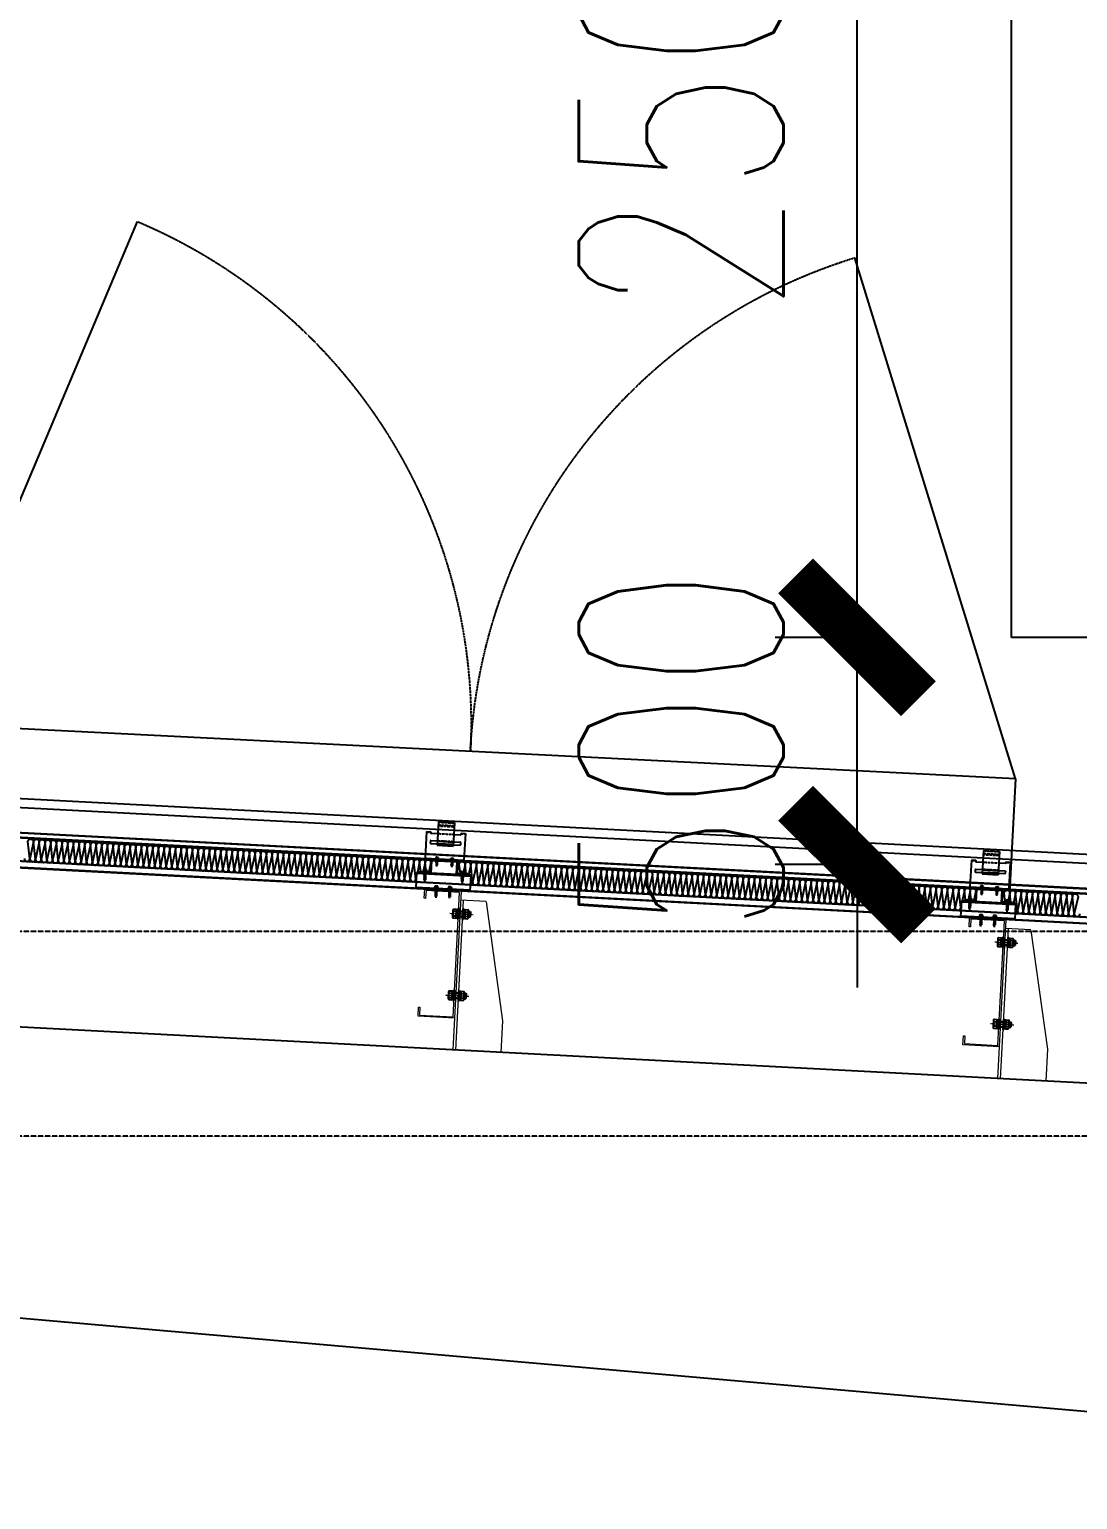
# Model space of a CAD drawing. Extents: x -599358 to 2865263, y -1062760 to 486533.
# Drawn here: x 1917132 to 1919437, y -661910 to -658675 of the extents above; entities that cross this region are included whole.
import ezdxf

# ---------------------------------------------------------------- set-up
doc = ezdxf.new("R2010")
doc.units = 0
for name, pattern in [('__DASH', [0.35, 0.25, -0.1]), ('CENTER', [2, 1.25, -0.25, 0.25, -0.25]), ('CENTER2', [28.575, 19.05, -3.175, 3.175, -3.175]), ('CONTINUOUS0', [0]), ('CONTINUOUS1', [0]), ('DASH', [0.35, 0.25, -0.1]), ('DOTE', [2.42, 2, -0.2, 0.02, -0.2])]:
    doc.linetypes.add(name, pattern=pattern)
for name, color, linetype in [('003_THICK', 7, 'CONTINUOUS1'), ('004_THIN', 6, 'CONTINUOUS0'), ('A-AXIS-DOTE', 14, 'DOTE'), ('A-LIN-V', 9, 'Continuous'), ('BWM', 8, 'Continuous'), ('DIM', 173, 'Continuous'), ('PJ', 151, 'Continuous'), ('SEAMLOK75 - SHEET', 6, 'Continuous'), ('ZX', 1, 'CENTER2')]:
    doc.layers.add(name, color=color, linetype=linetype)
for name, color, linetype, lineweight in [('C18', 4, 'CENTER', 13), ('S-dim', 81, 'Continuous', 0), ('粗', 7, 'Continuous', 50), ('紧固件', 4, 'Continuous', 13)]:
    doc.layers.add(name, color=color, linetype=linetype, lineweight=lineweight)
doc.styles.add('DHTEXT-1', font='romans.shx', dxfattribs={"width": 0.7, "bigfont": 'chinese.shx'})
doc.dimstyles.new('ZN180', dxfattribs={"dimscale": 180, "dimtxt": 2.5, "dimasz": 1.5, "dimexe": 1, "dimexo": 2, "dimgap": 0.9, "dimtad": 1, "dimdec": 0, "dimdsep": 46, "dimtxsty": 'DHTEXT-1', "dimblk": 'ARCHTICK', "dimcen": 2.5, "dimclrd": 173, "dimclre": 173, "dimclrt": 7, "dimazin": 2, "dimtfac": 1, "dimtdec": 0, "dimtix": 1, "dimtmove": 2, "dimatfit": 3, "dimfxl": 0, "dimarcsym": 0})

# ---------------------------------------------------------------- blocks, each defined once
blk = doc.blocks.new('w432424324')
at = {"layer": 'A-LIN-V', "color": 2}
for p, q in [((-751204.7, 584057.5), (-759779.7, 584507.5)), ((-751204.7, 583257.5), (-759779.7, 584007.5))]:
    blk.add_line(p, q, dxfattribs=at)
blk = doc.blocks.new('1231534634654')
at = {"layer": 'A-LIN-V'}
blk.add_line((-1777491.8, 580830.9), (-1777504.3, 580581.2), dxfattribs=at)
for points in [[(-1777491.8, 580830.9), (-1777025.2, 581936.5)], [(-1775094.8, 580710.3), (-1775448, 581857.1)], [(-1777491.8, 580830.9), (-1772697.8, 580589.7)]]:
    blk.add_lwpolyline(points, dxfattribs=at)
at = {"layer": 'A-LIN-V', "linetype": 'DASH'}
for centre, start, end in [((-1777491.8, 580830.9), 357.1196, 67.1196), ((-1775094.8, 580710.3), 107.1196, 177.1196)]:
    blk.add_arc(centre, 1200, start, end, dxfattribs=at)
blk = doc.blocks.new('42432')
at = {"layer": 'A-LIN-V', "xscale": -1, "rotation": 354.2392448943365}
blk.add_blockref('1231534634654', (-3515469.6, 181213.9), dxfattribs=at)
blk = doc.blocks.new('_ArchTick')
at = {"color": 0, "linetype": 'ByBlock', "const_width": 0.4}
blk.add_lwpolyline([(-0.5, -0.5), (0.5, 0.5)], dxfattribs=at)
blk = doc.blocks.new('*D1331')
at = {"layer": 'Defpoints', "color": 0, "ltscale": 1800, "transparency": 16777216}
for p in [(1918952.4, -660012.8), (1919292.4, -660012.8), (1919292.4, -660512.8)]:
    blk.add_point(p, dxfattribs=at)
at = {"layer": 'DIM', "color": 173, "linetype": 'ByBlock', "lineweight": -2, "ltscale": 1800, "transparency": 16777216}
for p, q in [((1918952.4, -660012.8), (1918952.4, -659742.8)), ((1918932.4, -660012.8), (1918772.4, -660012.8)), ((1918952.4, -660512.8), (1918952.4, -660012.8)), ((1918932.4, -660512.8), (1918772.4, -660512.8)), ((1918952.4, -660512.8), (1918952.4, -660782.8))]:
    blk.add_line(p, q, dxfattribs=at)
at = {"layer": 'DIM', "color": 173, "lineweight": -2, "ltscale": 1800, "transparency": 16777216, "xscale": 270, "yscale": 270, "zscale": 270}
for p, rotation in [((1918952.4, -660012.8), 270), ((1918952.4, -660512.8), 90)]:
    blk.add_blockref('_ArchTick', p, dxfattribs=dict(at, rotation=rotation))
at = {"layer": 'DIM', "color": 7, "ltscale": 1800, "transparency": 16777216, "insert": (1918565.4, -660262.8), "char_height": 450, "attachment_point": 5, "rotation": 90, "style": 'DHTEXT-1'}
blk.add_mtext('500', dxfattribs=at)
blk = doc.blocks.new('*D1332')
at = {"layer": 'Defpoints', "color": 0, "ltscale": 1800, "transparency": 16777216}
for p in [(1918952.4, -657512.8), (1919292.4, -657512.8), (1919292.4, -660012.8)]:
    blk.add_point(p, dxfattribs=at)
at = {"layer": 'DIM', "color": 173, "linetype": 'ByBlock', "lineweight": -2, "ltscale": 1800, "transparency": 16777216}
for p, q in [((1918932.4, -657512.8), (1918772.4, -657512.8)), ((1918952.4, -660012.8), (1918952.4, -657512.8)), ((1918932.4, -660012.8), (1918772.4, -660012.8))]:
    blk.add_line(p, q, dxfattribs=at)
at = {"layer": 'DIM', "color": 173, "lineweight": -2, "ltscale": 1800, "transparency": 16777216, "xscale": 270, "yscale": 270, "zscale": 270}
for p, rotation in [((1918952.4, -657512.8), 90), ((1918952.4, -660012.8), 270)]:
    blk.add_blockref('_ArchTick', p, dxfattribs=dict(at, rotation=rotation))
at = {"layer": 'DIM', "color": 7, "ltscale": 1800, "transparency": 16777216, "insert": (1918565.4, -658762.8), "char_height": 450, "attachment_point": 5, "rotation": 90, "style": 'DHTEXT-1'}
blk.add_mtext('2500', dxfattribs=at)
blk = doc.blocks.new('34t65')
at = {"color": 2, "ltscale": 50}
for p, q in [((1430037, 238183.4), (1430157, 238183.4)), ((1430037, 238148.4), (1430037, 238183.4)), ((1430037, 238180.9), (1430157, 238180.9)), ((1430157, 238183.4), (1430157, 238148.4)), ((1430157, 238150.9), (1430037, 238150.9)), ((1430157, 238148.4), (1430037, 238148.4))]:
    blk.add_line(p, q, dxfattribs=at)
blk = doc.blocks.new('*U1726')
at = {"layer": 'PJ'}
for p, q in [((-4.4, 0.5), (-4.4, 0)), ((4.4, 0), (-4.4, 0)), ((-4.1, 0.8), (-3.1, 1)), ((4.1, 0.8), (-4.1, 0.8)), ((-3.1, 3.9), (-3.1, 1)), ((3.1, 1), (-3.1, 1)), ((2.3, 4.2), (-2.3, 4.2)), ((-2, 0.8), (-1.5, 1)), ((-1.5, 3.9), (-1.5, 1)), ((-1.5, 0), (-1.5, -1.6)), ((1.5, 3.9), (1.5, 1)), ((2.2, 0.8), (1.5, 1)), ((1.5, 0), (1.5, -1.1)), ((3.1, 3.9), (3.1, 1)), ((4.1, 0.8), (3.1, 1)), ((4.4, 0.5), (4.4, 0)), ((-2.1, -1.9), (2.1, -1.4)), ((-2.1, -1.9), (-1.5, -1.6)), ((-2.1, -1.9), (-1.5, -2.2)), ((-2.1, -3.3), (2.1, -2.8)), ((-2.1, -3.3), (-1.5, -3)), ((-2.1, -3.3), (-1.5, -3.6)), ((-2.1, -4.7), (2.1, -4.2)), ((-2.1, -4.7), (-1.5, -4.4)), ((-2.1, -4.7), (-1.5, -5)), ((-2.1, -6.1), (2.1, -5.6)), ((-2.1, -6.1), (-1.5, -5.8)), ((-2.1, -6.1), (-1.5, -6.4)), ((-2.1, -7.5), (2.1, -7)), ((-2.1, -7.5), (-1.5, -7.2)), ((-2.1, -7.5), (-1.5, -7.8)), ((-2.1, -8.9), (2.1, -8.4)), ((-2.1, -8.9), (-1.5, -8.6)), ((-2.1, -8.9), (-1.5, -9.2)), ((-2.1, -10.3), (2.1, -9.8)), ((-2.1, -10.3), (-1.5, -10)), ((-2.1, -10.3), (-1.5, -10.6)), ((-2.1, -11.7), (2.1, -11.2)), ((-2.1, -11.7), (-1.5, -11.4)), ((-2.1, -11.7), (-1.5, -12)), ((-2.1, -13.1), (-1.5, -12.8)), ((-2.1, -13.1), (-1.1, -13)), ((-2.1, -13.1), (-1.5, -13.4)), ((-1.5, -1.6), (1.5, -1.1)), ((-1.5, -2.2), (1.5, -1.7)), ((-1.5, -2.2), (-1.5, -3)), ((-1.5, -3), (1.5, -2.5)), ((-1.5, -3.6), (1.5, -3.1)), ((-1.5, -3.6), (-1.5, -4.4)), ((-1.5, -4.4), (1.5, -3.9)), ((-1.5, -5), (1.5, -4.5)), ((-1.5, -5), (-1.5, -5.8)), ((-1.5, -5.8), (1.5, -5.3)), ((-1.5, -6.4), (1.5, -5.9)), ((-1.5, -6.4), (-1.5, -7.2)), ((-1.5, -7.2), (1.5, -6.7)), ((-1.5, -7.8), (1.5, -7.3)), ((-1.5, -7.8), (-1.5, -8.6)), ((-1.5, -8.6), (1.5, -8.1)), ((-1.5, -9.2), (1.5, -8.7)), ((-1.5, -9.2), (-1.5, -10)), ((-1.5, -10), (1.5, -9.5)), ((-1.5, -10.6), (1.5, -10.1)), ((-1.5, -10.6), (-1.5, -11.4)), ((-1.5, -11.4), (1.5, -10.9)), ((-1.5, -12), (1.5, -11.5)), ((-1.5, -12), (-1.5, -12.8)), ((-1.5, -12.8), (-1, -12.7)), ((-1.5, -13.4), (-1.5, -17.2)), ((-1.5, -13.4), (-1.3, -13.4)), ((0, -18.6), (-1.5, -17.2)), ((0, -18.6), (1.5, -17.2)), ((0.6, -12.4), (1.5, -12.3)), ((0.7, -12.8), (2.1, -12.6)), ((0.7, -13), (1.5, -12.9)), ((0.7, -13.8), (1.5, -13.7)), ((0.7, -14.2), (2.1, -14)), ((0.7, -14.4), (1.5, -14.3)), ((1.5, -0.3), (1.5, -1.1)), ((2.1, -1.4), (1.5, -1.1)), ((2.1, -1.4), (1.5, -1.7)), ((1.5, -1.7), (1.5, -2.5)), ((2.1, -2.8), (1.5, -2.5)), ((2.1, -2.8), (1.5, -3.1)), ((1.5, -3.1), (1.5, -3.9)), ((2.1, -4.2), (1.5, -3.9)), ((2.1, -4.2), (1.5, -4.5)), ((1.5, -4.5), (1.5, -5.3)), ((2.1, -5.6), (1.5, -5.3)), ((2.1, -5.6), (1.5, -5.9)), ((1.5, -5.9), (1.5, -6.7)), ((2.1, -7), (1.5, -6.7)), ((2.1, -7), (1.5, -7.3)), ((1.5, -7.3), (1.5, -8.1)), ((2.1, -8.4), (1.5, -8.1)), ((2.1, -8.4), (1.5, -8.7)), ((1.5, -8.7), (1.5, -9.5)), ((2.1, -9.8), (1.5, -9.5)), ((2.1, -9.8), (1.5, -10.1)), ((1.5, -10.1), (1.5, -10.9)), ((2.1, -11.2), (1.5, -10.9)), ((2.1, -11.2), (1.5, -11.5)), ((1.5, -11.5), (1.5, -12.3)), ((2.1, -12.6), (1.5, -12.3)), ((2.1, -12.6), (1.5, -12.9)), ((1.5, -12.9), (1.5, -13.7)), ((2.1, -14), (1.5, -13.7)), ((2.1, -14), (1.5, -14.3)), ((1.5, -14.3), (1.5, -17.2))]:
    blk.add_line(p, q, dxfattribs=at)
blk.add_lwpolyline([(0, -18.6), (0.7, -14.4), (0.7, -12.7, 0.417657), (0.4, -12.4, 0.097062), (-1, -12.7), (-1.5, -13.8)], format="xyb", dxfattribs=at)
for centre, radius, start, end in [((-4.1, 0.5), 0.3, 90, 180), ((-2.3, 3.3), 0.951, 35.4009, 144.5991), ((0, 1), 3.2, 61.0594, 118.9406), ((2.3, 3.3), 0.951, 35.4009, 144.5991), ((4.1, 0.5), 0.3, 0, 90)]:
    blk.add_arc(centre, radius, start, end, dxfattribs=at)
at = {"layer": 'ZX', "ltscale": 0.2}
blk.add_line((0, 4.9), (0, -21), dxfattribs=at)
blk = doc.blocks.new('A$C2F3B4A73')
at = {"layer": '粗', "lineweight": -2}
for p, q in [((25.2, 101.1), (60.4, 101.1)), ((25.2, 101.1), (25.2, 49.6)), ((60.4, 101.1), (60.4, 49.6)), ((0, 78.7), (9.6, 78.7)), ((0, 78.7), (0, 19.8)), ((9.6, 78.7), (9.6, 76.3)), ((10.4, 75.5), (25.2, 75.5)), ((60.4, 75.5), (75.2, 75.5)), ((76, 78.7), (85.6, 78.7)), ((76, 78.7), (76, 76.3)), ((85.6, 78.7), (85.6, 19.8)), ((9.6, 58.4), (9.6, 53.6)), ((10.4, 59.2), (25.2, 59.2)), ((10.4, 52.8), (25.2, 52.8)), ((25.2, 58.4), (60.4, 58.4)), ((25.2, 53.6), (60.4, 53.6)), ((25.2, 49.6), (60.4, 49.6)), ((60.4, 59.2), (75.2, 59.2)), ((60.4, 52.8), (75.2, 52.8)), ((76, 58.4), (76, 53.6)), ((0, 19.8), (85.6, 19.8)), ((0, 18.8), (0, 19.8)), ((0, 18.8), (85.6, 18.8)), ((14.4, 19.8), (14.4, 18.8)), ((71.2, 19.8), (71.2, 18.8)), ((85.6, 19.8), (85.6, 18.8))]:
    blk.add_line(p, q, dxfattribs=at)
at = {"layer": '粗', "linetype": 'DASH', "lineweight": -2}
for p, q in [((25.2, 100.6), (60.4, 100.6)), ((0, 77.7), (9.6, 77.7)), ((25.2, 94.7), (60.4, 94.7)), ((25.2, 92.3), (60.4, 92.3)), ((25.2, 75.5), (60.4, 75.5)), ((76, 77.7), (85.6, 77.7)), ((25.2, 60), (60.4, 60)), ((25.2, 59.2), (60.4, 59.2)), ((25.2, 52.8), (60.4, 52.8)), ((25.2, 52), (60.4, 52)), ((16, 19.8), (16, 18.8)), ((21.6, 19.8), (21.6, 18.8)), ((29.6, 19.8), (29.6, 18.8)), ((35.2, 19.8), (35.2, 18.8)), ((50.4, 19.8), (50.4, 18.8)), ((56, 19.8), (56, 18.8)), ((64, 19.8), (64, 18.8)), ((69.6, 19.8), (69.6, 18.8))]:
    blk.add_line(p, q, dxfattribs=at)
at = {"layer": '粗', "lineweight": -2}
for centre, start, end in [((10.4, 76.3), 180, 270), ((75.2, 76.3), 270, 0), ((10.4, 58.4), 90, 180), ((10.4, 53.6), 180, 270), ((75.2, 58.4), 0, 90), ((75.2, 53.6), 270, 0)]:
    blk.add_arc(centre, 0.8, start, end, dxfattribs=at)
at = {"layer": '紧固件', "color": 2, "yscale": 0.8, "zscale": 0.8}
for p, xscale in [((26.1, 19.8), 0.8), ((59.5, 19.8), -0.8)]:
    blk.add_blockref('*U1726', p, dxfattribs=dict(at, xscale=xscale))
blk = doc.blocks.new('A$C51791418')
blk.add_blockref('A$C2F3B4A73', (-42.8, -15.8))
blk = doc.blocks.new('*U1756')
at = {"layer": '003_THICK', "color": 2}
for points in [[(-11, 13.1, 0.611769), (-11, 6.5, 0.611769)], [(-11, 6.5, 0.305859), (-11, -6.5, 0.305859)], [(31.2, 6.5, 0.61177), (31.2, 13.1, 0.61177)], [(31.2, -6.5, 0.305858), (31.2, 6.5, 0.305858)], [(-11, -6.5, 0.611769), (-11, -13.1, 0.611769)], [(31.2, -13.1, 0.61177), (31.2, -6.5, 0.61177)]]:
    blk.add_lwpolyline(points, format="xyb", dxfattribs=at)
for points in [[(-13, 9.8), (-13, -9.8)], [(-11, 13.1), (-3, 13.1)], [(-11, 6.5), (-3, 6.5)], [(-3.6, 8), (-3.6, -8)], [(-3, 13.1), (-3, -13.1)], [(-3, 12.1), (1.1, 12.1)], [(-3, 0), (1.1, 4.1)], [(-3, -4.1), (1.1, 0)], [(1.1, 15), (4.1, 15)], [(1.1, 15), (1.1, -15)], [(4.1, 15), (4.1, -15)], [(4.1, 8), (16.1, 8)], [(16.1, 15), (16.1, -15)], [(16.1, 15), (19.1, 15)], [(19.1, 15), (19.1, -15)], [(19.1, 12.1), (23.2, 12.1)], [(19.1, 0), (23.2, 4.1)], [(23.2, 13.1), (23.2, -13.1)], [(23.2, 13.1), (31.2, 13.1)], [(23.2, 6.5), (31.2, 6.5)], [(33.2, 9.8), (33.2, -9.8)], [(33.2, 8), (37.5, 8)], [(37.5, 8), (37.5, -8)], [(37.5, 8), (39, 6.5)], [(39, 6.5), (39, -6.5)], [(-11, -6.5), (-3, -6.5)], [(-11, -13.1), (-3, -13.1)], [(-3, -12.1), (1.1, -12.1)], [(1.1, -15), (4.1, -15)], [(4.1, -8), (16.1, -8)], [(16.1, -15), (19.1, -15)], [(19.1, -4.1), (23.2, 0)], [(19.1, -12.1), (23.2, -12.1)], [(23.2, -6.5), (31.2, -6.5)], [(23.2, -13.1), (31.2, -13.1)], [(33.2, -8), (37.5, -8)], [(37.5, -8), (39, -6.5)]]:
    blk.add_lwpolyline(points, dxfattribs=at)
at = {"layer": '004_THIN', "color": 2}
for points in [[(-3.6, 6.5), (16.1, 6.5)], [(33.2, 6.5), (39, 6.5)], [(-3.6, -6.5), (16.1, -6.5)], [(33.2, -6.5), (39, -6.5)]]:
    blk.add_lwpolyline(points, dxfattribs=at)
at = {"layer": 'C18', "color": 1, "ltscale": 0.6}
blk.add_lwpolyline([(-21, 0), (47, 0)], dxfattribs=at)
blk = doc.blocks.new('*U1755')
at = {"layer": '003_THICK', "color": 2}
for points in [[(-11, 13.1, 0.611769), (-11, 6.5, 0.611769)], [(-11, 6.5, 0.305859), (-11, -6.5, 0.305859)], [(31.2, 6.5, 0.61177), (31.2, 13.1, 0.61177)], [(31.2, -6.5, 0.305858), (31.2, 6.5, 0.305858)], [(-11, -6.5, 0.611769), (-11, -13.1, 0.611769)], [(31.2, -13.1, 0.61177), (31.2, -6.5, 0.61177)]]:
    blk.add_lwpolyline(points, format="xyb", dxfattribs=at)
for points in [[(-13, 9.8), (-13, -9.8)], [(-11, 13.1), (-3, 13.1)], [(-11, 6.5), (-3, 6.5)], [(-3.6, 8), (-3.6, -8)], [(-3, 13.1), (-3, -13.1)], [(-3, 12.1), (1.1, 12.1)], [(-3, 0), (1.1, 4.1)], [(-3, -4.1), (1.1, 0)], [(1.1, 15), (4.1, 15)], [(1.1, 15), (1.1, -15)], [(4.1, 15), (4.1, -15)], [(4.1, 8), (16.1, 8)], [(16.1, 15), (16.1, -15)], [(16.1, 15), (19.1, 15)], [(19.1, 15), (19.1, -15)], [(19.1, 12.1), (23.2, 12.1)], [(19.1, 0), (23.2, 4.1)], [(23.2, 13.1), (23.2, -13.1)], [(23.2, 13.1), (31.2, 13.1)], [(23.2, 6.5), (31.2, 6.5)], [(33.2, 9.8), (33.2, -9.8)], [(33.2, 8), (37.5, 8)], [(37.5, 8), (37.5, -8)], [(37.5, 8), (39, 6.5)], [(39, 6.5), (39, -6.5)], [(-11, -6.5), (-3, -6.5)], [(-11, -13.1), (-3, -13.1)], [(-3, -12.1), (1.1, -12.1)], [(1.1, -15), (4.1, -15)], [(4.1, -8), (16.1, -8)], [(16.1, -15), (19.1, -15)], [(19.1, -4.1), (23.2, 0)], [(19.1, -12.1), (23.2, -12.1)], [(23.2, -6.5), (31.2, -6.5)], [(23.2, -13.1), (31.2, -13.1)], [(33.2, -8), (37.5, -8)], [(37.5, -8), (39, -6.5)]]:
    blk.add_lwpolyline(points, dxfattribs=at)
at = {"layer": '004_THIN', "color": 2}
for points in [[(-3.6, 6.5), (16.1, 6.5)], [(33.2, 6.5), (39, 6.5)], [(-3.6, -6.5), (16.1, -6.5)], [(33.2, -6.5), (39, -6.5)]]:
    blk.add_lwpolyline(points, dxfattribs=at)
at = {"layer": 'C18', "color": 1, "ltscale": 0.6}
blk.add_lwpolyline([(-21, 0), (47, 0)], dxfattribs=at)
blk = doc.blocks.new('1112')
at = {"color": 2}
blk.add_lwpolyline([(1432456, 238570.9), (1432478.5, 238570.9), (1432478.5, 238598.4), (1432538.5, 238598.4), (1432538.5, 238570.9), (1432561, 238570.9), (1432561, 238568.4), (1432536, 238568.4), (1432536, 238595.9), (1432481, 238595.9), (1432481, 238568.4), (1432456, 238568.4)], close=True, dxfattribs=at)
at = {"layer": 'S-dim', "ltscale": 10}
for p, q in [((1432412.5, 238511.6), (1432362.5, 238252.3)), ((1432412.5, 238512.7), (1432468.5, 238512.7)), ((1432462.5, 238511.6), (1432462.5, 238182.3)), ((1432362.5, 238252.3), (1432362.5, 238182.3)), ((1432468.5, 238252.3), (1432468.5, 238182.3)), ((1432362.5, 238182.3), (1432468.5, 238182.3))]:
    blk.add_line(p, q, dxfattribs=at)
at = {"layer": 'S-dim', "color": 6, "ltscale": 10}
blk.add_lwpolyline([(1432548.5, 238512.3), (1432548.5, 238532.3), (1432468.5, 238532.3), (1432468.5, 238252.3), (1432548.5, 238252.3), (1432548.5, 238272.3), (1432545.5, 238272.3), (1432545.5, 238255.3), (1432471.5, 238255.3), (1432471.5, 238529.3), (1432545.5, 238529.3), (1432545.5, 238512.3)], close=True, dxfattribs=at)
blk.add_blockref('34t65', (2411.5, 385))
at = {"xscale": -0.7500000000000001, "yscale": 0.7500000000000001, "zscale": 0.7500000000000001, "rotation": 359.9999999722328}
for name, p in [('*U1756', (1432474.6, 238482.3)), ('*U1755', (1432474.6, 238302.3))]:
    blk.add_blockref(name, p, dxfattribs=at)
at = {"layer": 'SEAMLOK75 - SHEET', "xscale": -1}
blk.add_blockref('A$C51791418', (1432508.5, 238596.4), dxfattribs=at)
at = {"layer": '紧固件', "xscale": -1.023999999801318, "yscale": 1.023999999801318, "zscale": 1.023999999801318}
for p in [(1432467.3, 238570.9), (1432549.8, 238570.9, 0), (1432493.5, 238535.9), (1432523.5, 238535.9)]:
    blk.add_blockref('*U1726', p, dxfattribs=at)

msp = doc.modelspace()

# ---------------------------------------------------------------- linework, layer by layer
at = {"color": 1, "ltscale": 50}
for p, q in [((1913095.3, -660241.7), (1921509.1, -660683.3)), ((1913095.3, -660243.2), (1921509.1, -660684.8))]:
    msp.add_line(p, q, dxfattribs=at)
at = {"color": 4, "ltscale": 50}
for p, q in [((1921503.8, -660735.6), (1913095.1, -660294.4, 0)), ((1921503.8, -660736.4), (1913095.1, -660295.2, 0)), ((1921503.8, -660749.9), (1913095.1, -660308.6, 0)), ((1921503.8, -660750.7), (1913095.1, -660309.4, 0))]:
    msp.add_line(p, q, dxfattribs=at)
at = {"color": 2, "ltscale": 50}
msp.add_line((1921503.8, -660749.6), (1913095.1, -660308.3, 0), dxfattribs=at)
at = {"layer": 'A-AXIS-DOTE', "linetype": '__DASH', "ltscale": 2}
for p, q in [((1930835.3, -660659.9), (1839476.3, -660659.9)), ((1930835.3, -661109.9), (1839476.3, -661109.9))]:
    msp.add_line(p, q, dxfattribs=at)
at = {"layer": 'A-LIN-V'}
msp.add_lwpolyline([(1919292.4, -660012.8), (1919292.4, -657512.8), (1922292.4, -657512.8), (1922292.4, -660012.8)], close=True, dxfattribs=at)
at = {"layer": 'BWM', "elevation": 0}
for points in [[(1917120.9, -660499.4, 1), (1917133.4, -660500), (1917129.1, -660462.3, -1), (1917141.6, -660462.9), (1917133.4, -660500, 1), (1917145.9, -660500.7), (1917141.6, -660462.9, -1), (1917154.1, -660463.6), (1917145.9, -660500.7, 1), (1917158.4, -660501.3), (1917154.1, -660463.6, -1), (1917166.6, -660464.2), (1917158.4, -660501.3, 1), (1917170.9, -660502), (1917166.6, -660464.2, -1), (1917179.1, -660464.9), (1917170.9, -660502, 1), (1917183.4, -660502.7), (1917179.1, -660464.9, -1), (1917191.6, -660465.6), (1917183.4, -660502.7, 1), (1917195.8, -660503.3), (1917191.6, -660465.6, -1), (1917204, -660466.2), (1917195.8, -660503.3, 1), (1917208.3, -660504), (1917204, -660466.2, -1), (1917216.5, -660466.9), (1917208.3, -660504, 1), (1917220.8, -660504.6), (1917216.5, -660466.9, -1), (1917229, -660467.5), (1917220.8, -660504.6, 1), (1917233.3, -660505.3), (1917229, -660467.5, -1), (1917241.5, -660468.2), (1917233.3, -660505.3, 1), (1917245.8, -660505.9), (1917241.5, -660468.2, -1), (1917254, -660468.8), (1917245.8, -660505.9, 1), (1917258.2, -660506.6), (1917254, -660468.8, -1), (1917266.5, -660469.5), (1917258.2, -660506.6, 1), (1917270.7, -660507.2), (1917266.5, -660469.5, -1), (1917278.9, -660470.1), (1917270.7, -660507.2, 1), (1917283.2, -660507.9), (1917278.9, -660470.1, -1), (1917291.4, -660470.8), (1917283.2, -660507.9, 1), (1917295.7, -660508.6), (1917291.4, -660470.8, -1), (1917303.9, -660471.5), (1917295.7, -660508.6, 1), (1917308.2, -660509.2), (1917303.9, -660471.5, -1), (1917316.4, -660472.1), (1917308.2, -660509.2, 1), (1917320.7, -660509.9), (1917316.4, -660472.1, -1), (1917328.9, -660472.8), (1917320.7, -660509.9, 1), (1917333.1, -660510.5), (1917328.9, -660472.8, -1), (1917341.4, -660473.4), (1917333.1, -660510.5, 1), (1917345.6, -660511.2), (1917341.4, -660473.4, -1), (1917353.8, -660474.1), (1917345.6, -660511.2, 1), (1917358.1, -660511.8), (1917353.8, -660474.1, -1), (1917366.3, -660474.7), (1917358.1, -660511.8, 1), (1917370.6, -660512.5), (1917366.3, -660474.7, -1), (1917378.8, -660475.4), (1917370.6, -660512.5, 1), (1917383.1, -660513.1), (1917378.8, -660475.4, -1), (1917391.3, -660476), (1917383.1, -660513.1, 1), (1917395.6, -660513.8), (1917391.3, -660476, -1), (1917403.8, -660476.7), (1917395.6, -660513.8, 1), (1917408, -660514.5), (1917403.8, -660476.7, -1), (1917416.2, -660477.3), (1917408, -660514.5, 1), (1917420.5, -660515.1), (1917416.2, -660477.3, -1), (1917428.7, -660478), (1917420.5, -660515.1, 1), (1917433, -660515.8), (1917428.7, -660478, -1), (1917441.2, -660478.7), (1917433, -660515.8, 1), (1917445.5, -660516.4), (1917441.2, -660478.7, -1), (1917453.7, -660479.3), (1917445.5, -660516.4, 1), (1917458, -660517.1), (1917453.7, -660479.3, -1), (1917466.2, -660480), (1917458, -660517.1, 1), (1917470.5, -660517.7), (1917466.2, -660480, -1), (1917478.7, -660480.6), (1917470.5, -660517.7, 1), (1917482.9, -660518.4), (1917478.7, -660480.6, -1), (1917491.1, -660481.3), (1917482.9, -660518.4, 1), (1917495.4, -660519), (1917491.1, -660481.3, -1), (1917503.6, -660481.9), (1917495.4, -660519, 1), (1917507.9, -660519.7), (1917503.6, -660481.9, -1), (1917516.1, -660482.6), (1917507.9, -660519.7, 1), (1917520.4, -660520.3), (1917516.1, -660482.6, -1), (1917528.6, -660483.2), (1917520.4, -660520.3, 1), (1917532.9, -660521), (1917528.6, -660483.2, -1), (1917541.1, -660483.9), (1917532.9, -660521, 1), (1917545.4, -660521.7), (1917541.1, -660483.9, -1), (1917553.6, -660484.6), (1917545.4, -660521.7, 1), (1917557.8, -660522.3), (1917553.6, -660484.6, -1), (1917566, -660485.2), (1917557.8, -660522.3, 1), (1917570.3, -660523), (1917566, -660485.2, -1), (1917578.5, -660485.9), (1917570.3, -660523, 1), (1917582.8, -660523.6), (1917578.5, -660485.9, -1), (1917591, -660486.5), (1917582.8, -660523.6, 1), (1917595.3, -660524.3), (1917591, -660486.5, -1), (1917603.5, -660487.2), (1917595.3, -660524.3, 1), (1917607.8, -660524.9), (1917603.5, -660487.2, -1), (1917616, -660487.8), (1917607.8, -660524.9, 1), (1917620.2, -660525.6), (1917616, -660487.8, -1), (1917628.5, -660488.5), (1917620.2, -660525.6, 1), (1917632.7, -660526.2), (1917628.5, -660488.5, -1), (1917640.9, -660489.1), (1917632.7, -660526.2, 1), (1917645.2, -660526.9), (1917640.9, -660489.1, -1), (1917653.4, -660489.8), (1917645.2, -660526.9, 1), (1917657.7, -660527.6), (1917653.4, -660489.8, -1), (1917665.9, -660490.4), (1917657.7, -660527.6, 1), (1917670.2, -660528.2), (1917665.9, -660490.4, -1), (1917678.4, -660491.1), (1917670.2, -660528.2, 1), (1917682.7, -660528.9), (1917678.4, -660491.1, -1), (1917690.9, -660491.8), (1917682.7, -660528.9, 1), (1917695.1, -660529.5), (1917690.9, -660491.8, -1), (1917703.4, -660492.4), (1917695.1, -660529.5, 1), (1917707.6, -660530.2), (1917703.4, -660492.4, -1), (1917715.8, -660493.1), (1917707.6, -660530.2, 1), (1917720.1, -660530.8), (1917715.8, -660493.1, -1), (1917728.3, -660493.7), (1917720.1, -660530.8, 1), (1917732.6, -660531.5), (1917728.3, -660493.7, -1), (1917740.8, -660494.4), (1917732.6, -660531.5, 1), (1917745.1, -660532.1), (1917740.8, -660494.4, -1), (1917753.3, -660495), (1917745.1, -660532.1, 1), (1917757.6, -660532.8), (1917753.3, -660495, -1), (1917765.8, -660495.7), (1917757.6, -660532.8, 1), (1917770, -660533.4), (1917765.8, -660495.7, -1), (1917778.3, -660496.3), (1917770, -660533.4, 1), (1917782.5, -660534.1), (1917778.3, -660496.3, -1), (1917790.7, -660497), (1917782.5, -660534.1, 1), (1917795, -660534.8), (1917790.7, -660497, -1), (1917803.2, -660497.7), (1917795, -660534.8, 1), (1917807.5, -660535.4), (1917803.2, -660497.7, -1), (1917815.7, -660498.3), (1917807.5, -660535.4, 1), (1917820, -660536.1), (1917815.7, -660498.3, -1), (1917828.2, -660499), (1917820, -660536.1, 1), (1917832.5, -660536.7), (1917828.2, -660499, -1), (1917840.7, -660499.6), (1917832.5, -660536.7, 1), (1917844.9, -660537.4), (1917840.7, -660499.6, -1), (1917853.1, -660500.3), (1917844.9, -660537.4, 1), (1917857.4, -660538), (1917853.1, -660500.3, -1), (1917865.6, -660500.9), (1917857.4, -660538, 1), (1917869.9, -660538.7), (1917865.6, -660500.9, -1), (1917878.1, -660501.6), (1917869.9, -660538.7, 1), (1917882.4, -660539.3), (1917878.1, -660501.6, -1), (1917890.6, -660502.2), (1917882.4, -660539.3, 1), (1917894.9, -660540), (1917890.6, -660502.2, -1), (1917903.1, -660502.9), (1917894.9, -660540, 1), (1917907.4, -660540.7), (1917903.1, -660502.9, -1), (1917915.6, -660503.5), (1917907.4, -660540.7, 1), (1917919.8, -660541.3), (1917915.6, -660503.5, -1), (1917928, -660504.2), (1917919.8, -660541.3, 1), (1917932.3, -660542), (1917928, -660504.2, -1), (1917940.5, -660504.9), (1917932.3, -660542, 1), (1917944.8, -660542.6), (1917940.5, -660504.9, -1), (1917953, -660505.5), (1917944.8, -660542.6, 1), (1917957.3, -660543.3), (1917953, -660505.5, -1), (1917965.5, -660506.2), (1917957.3, -660543.3, 1), (1917969.8, -660543.9), (1917965.5, -660506.2, -1), (1917978, -660506.8), (1917969.8, -660543.9, 1), (1917982.3, -660544.6), (1917978, -660506.8, -1), (1917990.5, -660507.5), (1917985.5, -660529.9)], [(1917992.8, -660527.8), (1917990.5, -660507.5, -1), (1918002.9, -660508.1), (1917998.5, -660528.1)], [(1918005.2, -660528.4), (1918002.9, -660508.1, -1), (1918015.4, -660508.8), (1918011, -660528.7)], [(1918080.1, -660532.3), (1918077.8, -660512.1, -1), (1918090.3, -660512.7), (1918085.9, -660532.6)], [(1918092.6, -660533), (1918090.3, -660512.7, -1), (1918102.8, -660513.4), (1918097.8, -660535.8)], [(1918100.5, -660557, 0.414214), (1918107.1, -660551.1), (1918102.8, -660513.4, -1), (1918115.3, -660514), (1918107.1, -660551.1, 1), (1918119.6, -660551.8), (1918115.3, -660514, -1), (1918127.8, -660514.7), (1918119.6, -660551.8, 1), (1918132, -660552.4), (1918127.8, -660514.7, -1), (1918140.3, -660515.3), (1918132, -660552.4, 1), (1918144.5, -660553.1), (1918140.3, -660515.3, -1), (1918152.7, -660516), (1918144.5, -660553.1, 1), (1918157, -660553.8), (1918152.7, -660516, -1), (1918165.2, -660516.7), (1918157, -660553.8, 1), (1918169.5, -660554.4), (1918165.2, -660516.7, -1), (1918177.7, -660517.3), (1918169.5, -660554.4, 1), (1918182, -660555.1), (1918177.7, -660517.3, -1), (1918190.2, -660518), (1918182, -660555.1, 1), (1918194.5, -660555.7), (1918190.2, -660518, -1), (1918202.7, -660518.6), (1918194.5, -660555.7, 1), (1918206.9, -660556.4), (1918202.7, -660518.6, -1), (1918215.2, -660519.3), (1918206.9, -660556.4, 1), (1918219.4, -660557), (1918215.2, -660519.3, -1), (1918227.6, -660519.9), (1918219.4, -660557, 1), (1918231.9, -660557.7), (1918227.6, -660519.9, -1), (1918240.1, -660520.6), (1918231.9, -660557.7, 1), (1918244.4, -660558.3), (1918240.1, -660520.6, -1), (1918252.6, -660521.2), (1918244.4, -660558.3, 1), (1918256.9, -660559), (1918252.6, -660521.2, -1), (1918265.1, -660521.9), (1918256.9, -660559, 1), (1918269.4, -660559.7), (1918265.1, -660521.9, -1), (1918277.6, -660522.5), (1918269.4, -660559.7, 1), (1918281.8, -660560.3), (1918277.6, -660522.5, -1), (1918290, -660523.2), (1918281.8, -660560.3, 1), (1918294.3, -660561), (1918290, -660523.2, -1), (1918302.5, -660523.9), (1918294.3, -660561, 1), (1918306.8, -660561.6), (1918302.5, -660523.9, -1), (1918315, -660524.5), (1918306.8, -660561.6, 1), (1918319.3, -660562.3), (1918315, -660524.5, -1), (1918327.5, -660525.2), (1918319.3, -660562.3, 1), (1918331.8, -660562.9), (1918327.5, -660525.2, -1), (1918340, -660525.8), (1918331.8, -660562.9, 1), (1918344.3, -660563.6), (1918340, -660525.8, -1), (1918352.5, -660526.5), (1918344.3, -660563.6, 1), (1918356.7, -660564.2), (1918352.5, -660526.5, -1), (1918364.9, -660527.1), (1918356.7, -660564.2, 1), (1918369.2, -660564.9), (1918364.9, -660527.1, -1), (1918377.4, -660527.8), (1918369.2, -660564.9, 1), (1918381.7, -660565.5), (1918377.4, -660527.8, -1), (1918389.9, -660528.4), (1918381.7, -660565.5, 1), (1918394.2, -660566.2), (1918389.9, -660528.4, -1), (1918402.4, -660529.1), (1918394.2, -660566.2, 1), (1918406.7, -660566.9), (1918402.4, -660529.1, -1), (1918414.9, -660529.8), (1918406.7, -660566.9, 1), (1918419.1, -660567.5), (1918414.9, -660529.8, -1), (1918427.4, -660530.4), (1918419.1, -660567.5, 1), (1918431.6, -660568.2), (1918427.4, -660530.4, -1), (1918439.8, -660531.1), (1918431.6, -660568.2, 1), (1918444.1, -660568.8), (1918439.8, -660531.1, -1), (1918452.3, -660531.7), (1918444.1, -660568.8, 1), (1918456.6, -660569.5), (1918452.3, -660531.7, -1), (1918464.8, -660532.4), (1918456.6, -660569.5, 1), (1918469.1, -660570.1), (1918464.8, -660532.4, -1), (1918477.3, -660533), (1918469.1, -660570.1, 1), (1918481.6, -660570.8), (1918477.3, -660533, -1), (1918489.8, -660533.7), (1918481.6, -660570.8, 1), (1918494, -660571.4), (1918489.8, -660533.7, -1), (1918502.3, -660534.3), (1918494, -660571.4, 1), (1918506.5, -660572.1), (1918502.3, -660534.3, -1), (1918514.7, -660535), (1918506.5, -660572.1, 1), (1918519, -660572.8), (1918514.7, -660535, -1), (1918527.2, -660535.6), (1918519, -660572.8, 1), (1918531.5, -660573.4), (1918527.2, -660535.6, -1), (1918539.7, -660536.3), (1918531.5, -660573.4, 1), (1918544, -660574.1), (1918539.7, -660536.3, -1), (1918552.2, -660537), (1918544, -660574.1, 1), (1918556.5, -660574.7), (1918552.2, -660537, -1), (1918564.7, -660537.6), (1918556.5, -660574.7, 1), (1918568.9, -660575.4), (1918564.7, -660537.6, -1), (1918577.2, -660538.3), (1918568.9, -660575.4, 1), (1918581.4, -660576), (1918577.2, -660538.3, -1), (1918589.6, -660538.9), (1918581.4, -660576, 1), (1918593.9, -660576.7), (1918589.6, -660538.9, -1), (1918602.1, -660539.6), (1918593.9, -660576.7, 1), (1918606.4, -660577.3), (1918602.1, -660539.6, -1), (1918614.6, -660540.2), (1918606.4, -660577.3, 1), (1918618.9, -660578), (1918614.6, -660540.2, -1), (1918627.1, -660540.9), (1918618.9, -660578, 1), (1918631.4, -660578.6), (1918627.1, -660540.9, -1), (1918639.6, -660541.5), (1918631.4, -660578.6, 1), (1918643.8, -660579.3), (1918639.6, -660541.5, -1), (1918652, -660542.2), (1918643.8, -660579.3, 1), (1918656.3, -660580), (1918652, -660542.2, -1), (1918664.5, -660542.9), (1918656.3, -660580, 1), (1918668.8, -660580.6), (1918664.5, -660542.9, -1), (1918677, -660543.5), (1918668.8, -660580.6, 1), (1918681.3, -660581.3), (1918677, -660543.5, -1), (1918689.5, -660544.2), (1918681.3, -660581.3, 1), (1918693.8, -660581.9), (1918689.5, -660544.2, -1), (1918702, -660544.8), (1918693.8, -660581.9, 1), (1918706.3, -660582.6), (1918702, -660544.8, -1), (1918714.5, -660545.5), (1918706.3, -660582.6, 1), (1918718.7, -660583.2), (1918714.5, -660545.5, -1), (1918726.9, -660546.1), (1918718.7, -660583.2, 1), (1918731.2, -660583.9), (1918726.9, -660546.1, -1), (1918739.4, -660546.8), (1918731.2, -660583.9, 1), (1918743.7, -660584.5), (1918739.4, -660546.8, -1), (1918751.9, -660547.4), (1918743.7, -660584.5, 1), (1918756.2, -660585.2), (1918751.9, -660547.4, -1), (1918764.4, -660548.1), (1918756.2, -660585.2, 1), (1918768.7, -660585.9), (1918764.4, -660548.1, -1), (1918776.9, -660548.7), (1918768.7, -660585.9, 1), (1918781.2, -660586.5), (1918776.9, -660548.7, -1), (1918789.4, -660549.4), (1918781.2, -660586.5, 1), (1918793.6, -660587.2), (1918789.4, -660549.4, -1), (1918801.8, -660550.1), (1918793.6, -660587.2, 1), (1918806.1, -660587.8), (1918801.8, -660550.1, -1), (1918814.3, -660550.7), (1918806.1, -660587.8, 1), (1918818.6, -660588.5), (1918814.3, -660550.7, -1), (1918826.8, -660551.4), (1918818.6, -660588.5, 1), (1918831.1, -660589.1), (1918826.8, -660551.4, -1), (1918839.3, -660552), (1918831.1, -660589.1, 1), (1918843.6, -660589.8), (1918839.3, -660552, -1), (1918851.8, -660552.7), (1918843.6, -660589.8, 1), (1918856, -660590.4), (1918851.8, -660552.7, -1), (1918864.3, -660553.3), (1918856, -660590.4, 1), (1918868.5, -660591.1), (1918864.3, -660553.3, -1), (1918876.7, -660554), (1918868.5, -660591.1, 1), (1918881, -660591.7), (1918876.7, -660554, -1), (1918889.2, -660554.6), (1918881, -660591.7, 1), (1918893.5, -660592.4), (1918889.2, -660554.6, -1), (1918901.7, -660555.3), (1918893.5, -660592.4, 1), (1918906, -660593.1), (1918901.7, -660555.3, -1), (1918914.2, -660556), (1918906, -660593.1, 1), (1918918.5, -660593.7), (1918914.2, -660556, -1), (1918926.7, -660556.6), (1918918.5, -660593.7, 1), (1918930.9, -660594.4), (1918926.7, -660556.6, -1), (1918939.2, -660557.3), (1918930.9, -660594.4, 1), (1918943.4, -660595), (1918939.2, -660557.3, -1), (1918951.6, -660557.9), (1918943.4, -660595, 1), (1918955.9, -660595.7), (1918951.6, -660557.9, -1), (1918964.1, -660558.6), (1918955.9, -660595.7, 1), (1918968.4, -660596.3), (1918964.1, -660558.6, -1), (1918976.6, -660559.2), (1918968.4, -660596.3, 1), (1918980.9, -660597), (1918976.6, -660559.2, -1), (1918989.1, -660559.9), (1918980.9, -660597, 1), (1918993.4, -660597.6), (1918989.1, -660559.9, -1), (1919001.6, -660560.5), (1918993.4, -660597.6, 1), (1919005.8, -660598.3), (1919001.6, -660560.5, -1), (1919014.1, -660561.2), (1919005.8, -660598.3, 1), (1919018.3, -660599), (1919014.1, -660561.2, -1), (1919026.5, -660561.9), (1919018.3, -660599, 1), (1919030.8, -660599.6), (1919026.5, -660561.9, -1), (1919039, -660562.5), (1919030.8, -660599.6, 1), (1919043.3, -660600.3), (1919039, -660562.5, -1), (1919051.5, -660563.2), (1919043.3, -660600.3, 1), (1919055.8, -660600.9), (1919051.5, -660563.2, -1), (1919064, -660563.8), (1919055.8, -660600.9, 1), (1919068.3, -660601.6), (1919064, -660563.8, -1), (1919076.5, -660564.5), (1919068.3, -660601.6, 1), (1919080.7, -660602.2), (1919076.5, -660564.5, -1), (1919088.9, -660565.1), (1919080.7, -660602.2, 1), (1919093.2, -660602.9), (1919088.9, -660565.1, -1), (1919101.4, -660565.8), (1919093.2, -660602.9, 1), (1919105.7, -660603.5), (1919101.4, -660565.8, -1), (1919113.9, -660566.4), (1919105.7, -660603.5, 1), (1919118.2, -660604.2), (1919113.9, -660566.4, -1), (1919126.4, -660567.1), (1919118.2, -660604.2, 1), (1919130.7, -660604.9), (1919126.4, -660567.1, -1), (1919138.9, -660567.7), (1919130.7, -660604.9, 1), (1919143.2, -660605.5), (1919138.9, -660567.7, -1), (1919151.4, -660568.4), (1919143.2, -660605.5, 1), (1919155.6, -660606.2), (1919151.4, -660568.4, -1), (1919163.8, -660569.1), (1919155.6, -660606.2, 1), (1919168.1, -660606.8), (1919163.8, -660569.1, -1), (1919176.3, -660569.7), (1919168.1, -660606.8, 1), (1919180.6, -660607.5), (1919176.3, -660569.7, -1), (1919188.8, -660570.4), (1919183.9, -660592.8)], [(1919191.1, -660590.6), (1919188.8, -660570.4, -1), (1919201.3, -660571), (1919196.9, -660591)], [(1919203.6, -660591.3), (1919201.3, -660571, -1), (1919213.8, -660571.7), (1919209.4, -660591.6)], [(1919278.5, -660595.2), (1919276.2, -660575, -1), (1919288.7, -660575.6), (1919284.3, -660595.5)], [(1919291, -660595.9), (1919288.7, -660575.6, -1), (1919301.2, -660576.3), (1919296.2, -660598.7)], [(1919298.9, -660619.9, 0.414214), (1919305.4, -660614), (1919301.2, -660576.3, -1), (1919313.6, -660576.9), (1919305.4, -660614, 1), (1919317.9, -660614.7), (1919313.6, -660576.9, -1), (1919326.1, -660577.6), (1919317.9, -660614.7, 1), (1919330.4, -660615.3), (1919326.1, -660577.6, -1), (1919338.6, -660578.2), (1919330.4, -660615.3, 1), (1919342.9, -660616), (1919338.6, -660578.2, -1), (1919351.1, -660578.9), (1919342.9, -660616, 1), (1919355.4, -660616.6), (1919351.1, -660578.9, -1), (1919363.6, -660579.5), (1919355.4, -660616.6, 1), (1919367.8, -660617.3), (1919363.6, -660579.5, -1), (1919376.1, -660580.2), (1919367.8, -660617.3, 1), (1919380.3, -660618), (1919376.1, -660580.2, -1), (1919388.5, -660580.8), (1919380.3, -660618, 1), (1919392.8, -660618.6), (1919388.5, -660580.8, -1), (1919401, -660581.5), (1919392.8, -660618.6, 1), (1919405.3, -660619.3), (1919401, -660581.5, -1), (1919413.5, -660582.2), (1919405.3, -660619.3, 1), (1919417.8, -660619.9), (1919413.5, -660582.2, -1), (1919426, -660582.8), (1919417.8, -660619.9, 1), (1919430.3, -660620.6), (1919426, -660582.8, -1), (1919438.5, -660583.5), (1919430.3, -660620.6, 1), (1919442.7, -660621.2)]]:
    msp.add_lwpolyline(points, format="xyb", dxfattribs=at)
at = {"layer": 'SEAMLOK75 - SHEET'}
for p, q in [((1921762.3, -660611.7, 0), (1913113.9, -660157.9, 0)), ((1921761.2, -660631.7, 0), (1913119.5, -660178.2, 0)), ((1913110, -660232.8, 0), (1921758.3, -660686.6, 0)), ((1913112.7, -660231.9, 0), (1921758.4, -660685.6, 0))]:
    msp.add_line(p, q, dxfattribs=at)

# ---------------------------------------------------------------- block references
at = {"xscale": -1, "rotation": 356.9959800213042}
for p in [(3336081.2, -973845.6, 0), (3337279.5, -973908.5, 0)]:
    msp.add_blockref('1112', p, dxfattribs=at)
at = {"layer": 'A-LIN-V'}
for name, p in [('w432424324', (2672874.9, -1245167.3)), ('42432', (3607954.5, -1241020.3))]:
    msp.add_blockref(name, p, dxfattribs=at)

# ---------------------------------------------------------------- dimensions: what is measured, and where the dimension line sits
at = {"layer": 'DIM', "ltscale": 1800}
for p1, p2, picture, middle in [((1919292.4, -660012.8), (1919292.4, -657512.8), '*D1332', (1918565.4, -658762.8)), ((1919292.4, -660512.8), (1919292.4, -660012.8), '*D1331', (1918565.4, -660262.8))]:
    dim = msp.add_aligned_dim(p1=p1, p2=p2, distance=340, dimstyle='ZN180', dxfattribs=at)
    dim.commit()
    dim.dimension.update_dxf_attribs({"geometry": picture, "text_midpoint": middle})

doc.saveas('drawing.dxf')
